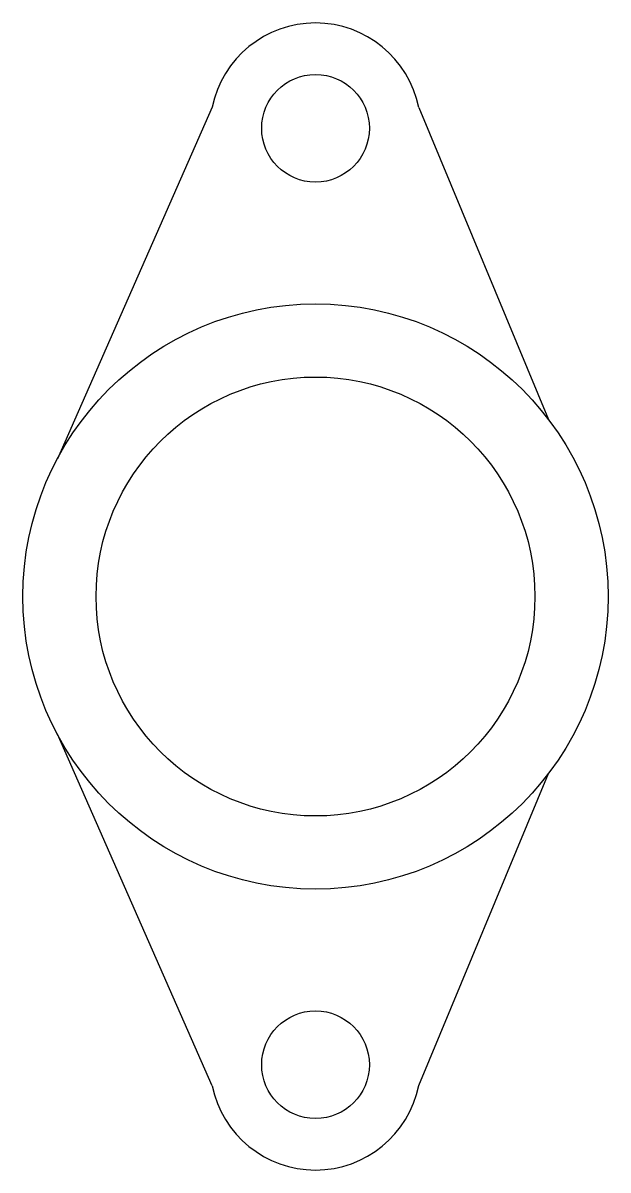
# Model space of a CAD drawing. Header units: millimetres. Extents: x 413 to 463, y 349.3 to 447.3.
import ezdxf

# ---------------------------------------------------------------- set-up
doc = ezdxf.new("R2010")
doc.units = ezdxf.units.MM
doc.header["$MEASUREMENT"] = 0

msp = doc.modelspace()

# ---------------------------------------------------------------- linework, layer by layer
for p, q in [((429.216, 440.127), (415.976, 410.092)), ((446.857, 440.108), (457.948, 413.442)), ((429.216, 356.527), (415.976, 386.562)), ((446.857, 356.546), (457.948, 383.212))]:
    msp.add_line(p, q)
for centre, radius in [((438.035, 438.327), 4.6), ((438.035, 398.327), 25), ((438.035, 398.327), 18.75), ((438.035, 358.327), 4.6)]:
    msp.add_circle(centre, radius)
for centre, start, end in [((438.035, 438.327), 11.41336, 168.46604), ((438.035, 358.327), 191.53396, 348.58664)]:
    msp.add_arc(centre, 9, start, end)

doc.saveas('drawing.dxf')
